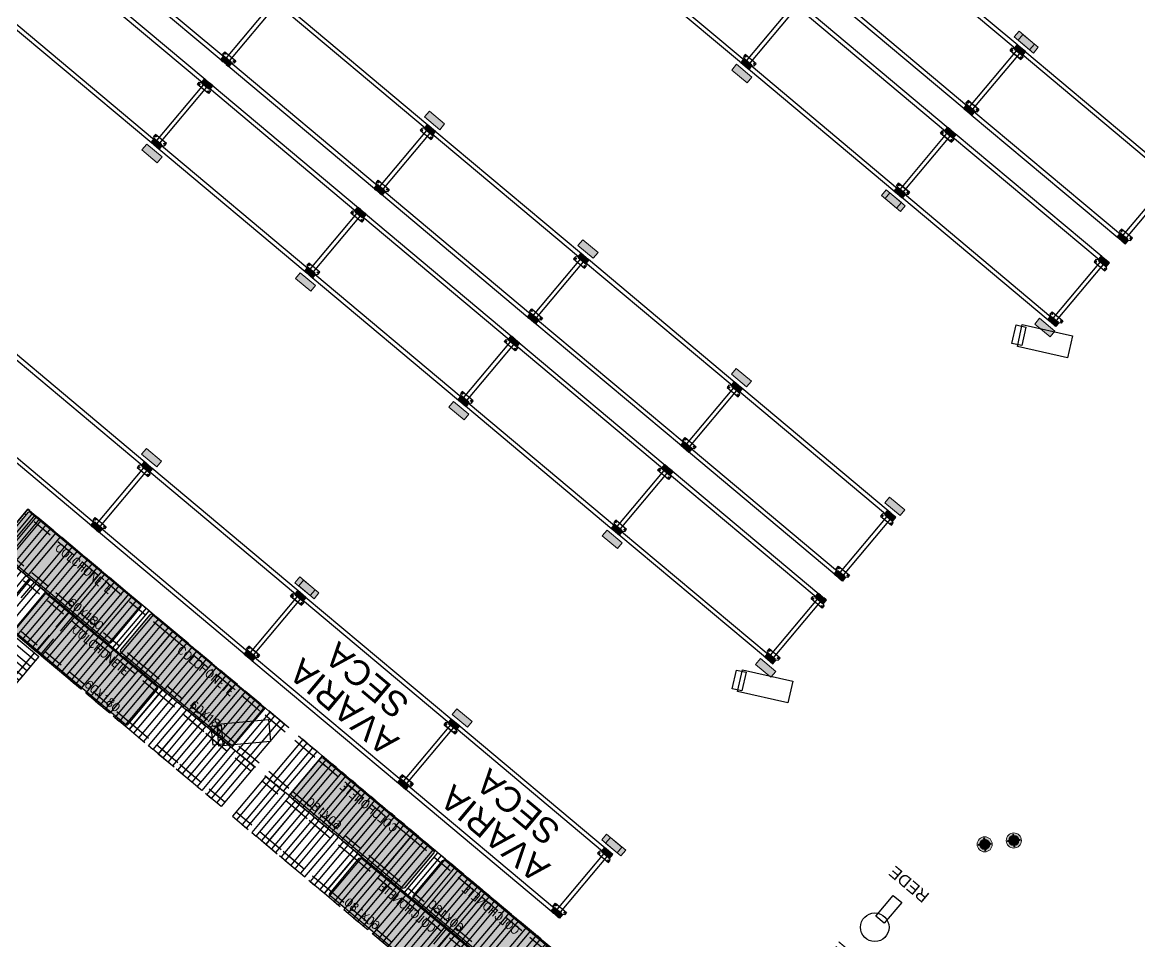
# Model space of a CAD drawing. Header units: metres. Extents: x 822482 to 822767, y 9662202 to 9662512.
# Drawn here: x 822672.26 to 822685.71, y 9662365.31 to 9662376.38 of the extents above; entities that cross this region are included whole.
import ezdxf

# ---------------------------------------------------------------- set-up
doc = ezdxf.new("R2010")
doc.units = ezdxf.units.M
doc.linetypes.add('DASHED2', pattern=[0.375, 0.25, -0.125])
for name, color, linetype in [('A-PISO', 1, 'Continuous'), ('MOB_DESCANSO', 7, 'Continuous'), ('PROJEÇÃO', 1, 'DASHED2'), ('wbc_gond_planta', 7, 'Continuous')]:
    doc.layers.add(name, color=color, linetype=linetype)
for name, color, linetype, lineweight in [('ALVENARIA', 5, 'Continuous', 15), ('ARQ_NE_MOBILIÁRIOS', 251, 'Continuous', 0), ('ARQ_NE_PORTAPALLETS', 251, 'Continuous', 0)]:
    doc.layers.add(name, color=color, linetype=linetype, lineweight=lineweight)
doc.layers.add('ARQ_NE_COTAS', color=7, linetype='Continuous', true_color=0x000000)
doc.styles.add('ROMANS', font='romans', dxfattribs={"height": 0.2})
doc.styles.get("Standard").update_dxf_attribs({"font": 'arial.ttf'})

# ---------------------------------------------------------------- blocks, each defined once
blk = doc.blocks.new('*U398')
at = {"true_color": 0xffffbd}
h = blk.add_hatch(color=51, dxfattribs=at)
h.dxf.hatch_style = 1
h.paths.add_polyline_path([(-0.091, 0, 1), (0.091, 0, 1)])
h.paths.add_polyline_path([(0.061, 0, -1), (-0.061, 0, -1)], flags=16)
h = blk.add_hatch(color=51)
h.dxf.hatch_style = 1
h.paths.add_polyline_path([(-0.061, 0, 1), (0.061, 0, 1)])
at = {"color": 252}
for centre, radius in [((0, 0), 0.091), ((-0.05, 0.05), 0.00639), ((0.05, 0.05), 0.00639), ((-0.05, -0.05), 0.00639), ((0.05, -0.05), 0.00639)]:
    blk.add_circle(centre, radius, dxfattribs=at)
at = {"color": 0}
blk.add_circle((0, 0), 0.061, dxfattribs=at)
blk = doc.blocks.new('protetor')
blk.add_hatch(color=8).paths.add_polyline_path([(-3.5, -5), (-3.5, -14), (20.5, -14), (20.5, -5)])
at = {"color": 8}
blk.add_lwpolyline([(-3.5, -5), (-3.5, -14), (20.5, -14), (20.5, -5)], close=True, dxfattribs=at)
blk = doc.blocks.new('100100T11R230100')
at = {"layer": 'wbc_gond_planta'}
for points in [[(3, -1), (3, 0), (0, 0), (0, -6), (11, -6), (11, 0), (8, 0), (8, -1)], [(244, -1), (244, 0), (241, 0), (241, -6), (252, -6), (252, 0), (249, 0), (249, -1)], [(8, -99), (8, -100), (11, -100), (11, -94), (0, -94), (0, -100), (3, -100), (3, -99)], [(249, -99), (249, -100), (252, -100), (252, -94), (241, -94), (241, -100), (244, -100), (244, -99)]]:
    blk.add_hatch(color=8, dxfattribs=at).paths.add_polyline_path(points)
at = {"layer": 'wbc_gond_planta', "color": 8, "linetype": 'Continuous'}
for p, q in [((-1, 0), (12, 0)), ((-1, -6), (-1, 0)), ((12, 0), (12, -6)), ((240, 0), (253, 0)), ((240, -6), (240, 0)), ((253, 0), (253, -6)), ((-3.1, -7.2), (-1, -6)), ((-3.1, -10.7), (-3.1, -7.2)), ((14.1, -10.7), (-3.1, -10.7)), ((12, -6), (14.1, -7.2)), ((14.1, -7.2), (14.1, -10.7)), ((237.9, -7.2), (240, -6)), ((237.9, -10.7), (237.9, -7.2)), ((255.1, -10.7), (237.9, -10.7)), ((253, -6), (255.1, -7.2)), ((255.1, -7.2), (255.1, -10.7)), ((14.1, -89.3), (-3.1, -89.3)), ((-3.1, -89.3), (-3.1, -92.8)), ((-3.1, -92.8), (-1, -94)), ((-1, -94), (-1, -100)), ((12, -94), (14.1, -92.8)), ((12, -100), (12, -94)), ((14.1, -92.8), (14.1, -89.3)), ((255.1, -89.3), (237.9, -89.3)), ((237.9, -89.3), (237.9, -92.8)), ((237.9, -92.8), (240, -94)), ((240, -94), (240, -100)), ((253, -94), (255.1, -92.8)), ((253, -100), (253, -94)), ((255.1, -92.8), (255.1, -89.3)), ((-1, -100), (12, -100)), ((240, -100), (253, -100))]:
    blk.add_line(p, q, dxfattribs=at)
at = {"layer": 'wbc_gond_planta', "color": 8}
for p, q in [((3, 0), (0, 0)), ((0, 0), (0, -6)), ((3, -1), (3, 0)), ((8, 0), (8, -1)), ((8, 0), (11, 0)), ((11, 0), (241, 0)), ((11, 0), (11, -6)), ((244, 0), (241, 0)), ((241, 0), (241, -6)), ((244, -1), (244, 0)), ((249, 0), (249, -1)), ((249, 0), (252, 0)), ((252, 0), (252, -6)), ((11, -6), (0, -6)), ((8, -1), (3, -1)), ((3, -94), (3, -6)), ((8, -94), (8, -6)), ((11, -5), (241, -5)), ((252, -6), (241, -6)), ((249, -1), (244, -1)), ((244, -94), (244, -6)), ((249, -94), (249, -6)), ((0, -100), (0, -94)), ((11, -94), (0, -94)), ((11, -100), (11, -94)), ((241, -100), (241, -94)), ((252, -94), (241, -94)), ((252, -100), (252, -94)), ((3, -100), (0, -100)), ((8, -99), (3, -99)), ((3, -99), (3, -100)), ((8, -100), (8, -99)), ((8, -100), (11, -100)), ((11, -95), (241, -95)), ((11, -100), (241, -100)), ((244, -100), (241, -100)), ((249, -99), (244, -99)), ((244, -99), (244, -100)), ((249, -100), (249, -99)), ((249, -100), (252, -100))]:
    blk.add_line(p, q, dxfattribs=at)
for points in [[(3, -1), (3, 0), (0, 0), (0, -6), (11, -6), (11, 0), (8, 0), (8, -1)], [(244, -1), (244, 0), (241, 0), (241, -6), (252, -6), (252, 0), (249, 0), (249, -1)], [(8, -99), (8, -100), (11, -100), (11, -94), (0, -94), (0, -100), (3, -100), (3, -99)], [(249, -99), (249, -100), (252, -100), (252, -94), (241, -94), (241, -100), (244, -100), (244, -99)]]:
    blk.add_lwpolyline(points, close=True, dxfattribs=at)
for centre in [(-1.4, -9), (12.4, -9), (239.6, -9), (253.4, -9), (-1.4, -91), (12.4, -91), (239.6, -91), (253.4, -91)]:
    blk.add_circle(centre, 0.7, dxfattribs=at)
blk = doc.blocks.new('meio palete planta')
at = {"layer": 'MOB_DESCANSO'}
for points in [[(64.331, 15.525), (64.966, 15.525), (64.966, 15.595), (64.331, 15.595)], [(64.966, 15.439), (64.331, 15.439), (64.331, 15.369), (64.966, 15.369)], [(64.331, 15.216), (64.966, 15.216), (64.966, 15.286), (64.331, 15.286)], [(64.331, 15.06), (64.966, 15.06), (64.966, 15.13), (64.331, 15.13)], [(64.331, 14.904), (64.966, 14.904), (64.966, 14.974), (64.331, 14.974)], [(64.331, 14.751), (64.966, 14.751), (64.966, 14.821), (64.331, 14.821)], [(64.331, 14.595), (64.966, 14.595), (64.966, 14.665), (64.331, 14.665)]]:
    blk.add_lwpolyline(points, close=True, dxfattribs=at)
at = {"layer": 'PROJEÇÃO'}
for p, q in [((64.331, 14.595), (64.331, 15.595)), ((64.401, 14.595), (64.401, 15.595)), ((64.896, 14.595), (64.896, 15.595)), ((64.966, 14.595), (64.966, 15.595))]:
    blk.add_line(p, q, dxfattribs=at)
blk = doc.blocks.new('COLCHONETE 60 X 180')
h = blk.add_hatch(color=253)
h.dxf.hatch_style = 1
h.paths.add_polyline_path([(54.618, 39.104, 0.414214), (54.638, 39.124), (54.638, 39.684, 0.414214), (54.618, 39.704), (52.858, 39.704, 0.414214), (52.838, 39.684), (52.838, 39.124, 0.414214), (52.858, 39.104)])
h.paths.add_polyline_path([(53.88, 39.114), (54.468, 39.114), (54.468, 39.264), (53.88, 39.264)], flags=24)
h.paths.add_polyline_path([(53.312, 39.526), (54.296, 39.526), (54.296, 39.676), (53.312, 39.676)], flags=24)
at = {"layer": 'MOB_DESCANSO'}
for p, q in [((52.838, 39.684), (52.838, 39.124)), ((54.618, 39.704), (52.858, 39.704)), ((54.638, 39.124), (54.638, 39.684)), ((52.858, 39.104), (54.618, 39.104))]:
    blk.add_line(p, q, dxfattribs=at)
for centre, start, end in [((52.858, 39.684), 90, 180), ((54.618, 39.684), 360, 90), ((52.858, 39.124), 180, 270), ((54.618, 39.124), 270, 0)]:
    blk.add_arc(centre, 0.02, start, end, dxfattribs=at)
at = {"layer": 'MOB_DESCANSO', "char_height": 0.1, "width": 1.3, "attachment_point": 5, "style": 'ROMANS'}
for s, insert in [('COLCHONETE', (53.804, 39.601, 102.928)), ('60X180', (54.174, 39.189, 102.928))]:
    blk.add_mtext(s, dxfattribs=dict(at, insert=insert))
blk = doc.blocks.new('SAOI')
at = {"color": 7, "ltscale": 10}
blk.add_lwpolyline([(339519.367, 9653606.184), (339519.367, 9653606.099), (339518.127, 9653606.099), (339518.127, 9653606.184)], close=True, dxfattribs=at)
at = {"layer": 'A-PISO'}
blk.add_line((339516.423, 9653602.398), (339516.433, 9653602.398), dxfattribs=at)
blk.add_line((339516.423, 9653602.398), (339516.433, 9653602.398), dxfattribs=at)
at = {"layer": 'ALVENARIA', "color": 5, "linetype": 'Continuous', "ltscale": 5}
blk.add_line((339519.367, 9653602.343), (339515.27, 9653602.343), dxfattribs=at)
at = {"layer": 'MOB_DESCANSO'}
for points in [[(339516.728, 9653602.969), (339516.728, 9653603.595), (339516.797, 9653603.595), (339516.797, 9653602.969)], [(339516.882, 9653602.969), (339516.882, 9653603.595), (339516.951, 9653603.595), (339516.951, 9653602.969)], [(339517.033, 9653602.969), (339517.033, 9653603.595), (339517.102, 9653603.595), (339517.102, 9653602.969)], [(339517.187, 9653602.969), (339517.187, 9653603.595), (339517.256, 9653603.595), (339517.256, 9653602.969)], [(339517.34, 9653602.969), (339517.34, 9653603.595), (339517.409, 9653603.595), (339517.409, 9653602.969)], [(339519.336, 9653603.595), (339519.336, 9653602.969), (339517.491, 9653602.969), (339517.491, 9653603.595)], [(339517.576, 9653602.969), (339517.576, 9653603.595), (339517.645, 9653603.595), (339517.645, 9653602.969)], [(339517.727, 9653602.969), (339517.727, 9653603.595), (339517.796, 9653603.595), (339517.796, 9653602.969)], [(339517.88, 9653602.969), (339517.88, 9653603.595), (339517.949, 9653603.595), (339517.949, 9653602.969)], [(339518.034, 9653602.969), (339518.034, 9653603.595), (339518.103, 9653603.595), (339518.103, 9653602.969)], [(339518.188, 9653602.969), (339518.188, 9653603.595), (339518.257, 9653603.595), (339518.257, 9653602.969)], [(339518.339, 9653602.969), (339518.339, 9653603.595), (339518.408, 9653603.595), (339518.408, 9653602.969)], [(339518.492, 9653602.969), (339518.492, 9653603.595), (339518.561, 9653603.595), (339518.561, 9653602.969)], [(339518.646, 9653602.969), (339518.646, 9653603.595), (339518.715, 9653603.595), (339518.715, 9653602.969)], [(339518.8, 9653602.969), (339518.8, 9653603.595), (339518.869, 9653603.595), (339518.869, 9653602.969)], [(339518.951, 9653602.969), (339518.951, 9653603.595), (339519.02, 9653603.595), (339519.02, 9653602.969)], [(339519.105, 9653602.969), (339519.105, 9653603.595), (339519.173, 9653603.595), (339519.173, 9653602.969)], [(339519.229, 9653602.969), (339519.229, 9653603.595), (339519.298, 9653603.595), (339519.298, 9653602.969)], [(339517.088, 9653602.343), (339517.088, 9653602.969), (339517.157, 9653602.969), (339517.157, 9653602.343)], [(339517.242, 9653602.343), (339517.242, 9653602.969), (339517.311, 9653602.969), (339517.311, 9653602.343)], [(339517.393, 9653602.343), (339517.393, 9653602.969), (339517.462, 9653602.969), (339517.462, 9653602.343)], [(339517.512, 9653602.343), (339517.512, 9653602.969), (339517.581, 9653602.969), (339517.581, 9653602.343)], [(339517.663, 9653602.343), (339517.663, 9653602.969), (339517.732, 9653602.969), (339517.732, 9653602.343)], [(339517.782, 9653602.343), (339517.782, 9653602.969), (339517.851, 9653602.969), (339517.851, 9653602.343)], [(339517.936, 9653602.343), (339517.936, 9653602.969), (339518.005, 9653602.969), (339518.005, 9653602.343)], [(339518.086, 9653602.343), (339518.086, 9653602.969), (339518.155, 9653602.969), (339518.155, 9653602.343)], [(339518.206, 9653602.343), (339518.206, 9653602.969), (339518.275, 9653602.969), (339518.275, 9653602.343)], [(339518.356, 9653602.343), (339518.356, 9653602.969), (339518.425, 9653602.969), (339518.425, 9653602.343)], [(339518.516, 9653602.343), (339518.516, 9653602.969), (339518.585, 9653602.969), (339518.585, 9653602.343)], [(339518.667, 9653602.343), (339518.667, 9653602.969), (339518.735, 9653602.969), (339518.735, 9653602.343)], [(339518.854, 9653602.343), (339518.854, 9653602.969), (339518.923, 9653602.969), (339518.923, 9653602.343)], [(339519.008, 9653602.343), (339519.008, 9653602.969), (339519.077, 9653602.969), (339519.077, 9653602.343)], [(339519.159, 9653602.343), (339519.159, 9653602.969), (339519.228, 9653602.969), (339519.228, 9653602.343)], [(339519.184, 9653602.343), (339519.184, 9653602.969), (339519.253, 9653602.969), (339519.253, 9653602.343)], [(339519.294, 9653602.343), (339519.294, 9653602.969), (339519.363, 9653602.969), (339519.363, 9653602.343)]]:
    blk.add_lwpolyline(points, close=True, dxfattribs=at)
at = {"layer": 'PROJEÇÃO'}
for p, q in [((339518.127, 9653602.969), (339518.127, 9653606.184)), ((339518.197, 9653602.969), (339518.197, 9653606.184)), ((339518.747, 9653602.969), (339518.747, 9653606.184)), ((339518.817, 9653602.969), (339518.817, 9653606.184)), ((339516.728, 9653603.595), (339519.367, 9653603.595)), ((339516.728, 9653603.526), (339519.367, 9653603.526)), ((339516.728, 9653603.038), (339519.367, 9653603.038)), ((339515.27, 9653602.969), (339515.743, 9653602.969)), ((339515.27, 9653602.9), (339515.743, 9653602.9)), ((339516.728, 9653602.969), (339519.367, 9653602.969)), ((339517.088, 9653602.969), (339519.367, 9653602.969)), ((339517.088, 9653602.9), (339519.367, 9653602.9)), ((339515.27, 9653602.412), (339515.743, 9653602.412)), ((339517.088, 9653602.412), (339519.367, 9653602.412)), ((339515.27, 9653602.343), (339515.743, 9653602.343)), ((339517.088, 9653602.343), (339519.367, 9653602.343))]:
    blk.add_line(p, q, dxfattribs=at)
for points in [[(339516.728, 9653602.969), (339516.728, 9653603.595), (339519.367, 9653603.595), (339519.367, 9653602.969)], [(339517.088, 9653602.343), (339517.088, 9653602.969), (339519.367, 9653602.969), (339519.367, 9653602.343)]]:
    blk.add_lwpolyline(points, close=True, dxfattribs=at)
at = {"layer": 'PROJEÇÃO', "xscale": -0.9855562598489039, "yscale": 0.9855562598489039, "zscale": 0.9855562598489039}
for p in [(339582.155, 9653590.679), (339582.769, 9653590.679), (339582.155, 9653590.221), (339582.769, 9653590.221), (339582.155, 9653589.236), (339582.769, 9653589.236)]:
    blk.add_blockref('meio palete planta', p, dxfattribs=at)
at = {"layer": 'PROJEÇÃO', "yscale": 0.9855562598489039, "zscale": 0.9855562598489039}
for name, p, xscale, rotation in [('meio palete planta', (339500.9, 9653539.567), -0.9855562598489039, 270), ('meio palete planta', (339501.358, 9653539.567), -0.9855562598489039, 270), ('COLCHONETE 60 X 180', (339570.628, 9653642.113, 101.442), 0.9855562598489039, 180), ('meio palete planta', (339500.955, 9653538.941), -0.9855562598489039, 270), ('COLCHONETE 60 X 180', (339569.499, 9653641.486, 101.442), 0.9855562598489039, 180), ('meio palete planta', (339501.718, 9653538.941), -0.9855562598489039, 270), ('COLCHONETE 60 X 180', (339571.416, 9653641.486, 101.442), 0.9855562598489039, 180)]:
    blk.add_blockref(name, p, dxfattribs=dict(at, xscale=xscale, rotation=rotation))
blk = doc.blocks.new('A$C8f1b9c42')
at = {"layer": 'ARQ_NE_MOBILIÁRIOS', "xscale": -0.9999999999999998, "rotation": 359.9999999999999}
blk.add_blockref('SAOI', (339814.315, -9653807.441), dxfattribs=at)
at = {"layer": 'ARQ_NE_MOBILIÁRIOS'}
blk.add_blockref('SAOI', (-339216.074, -9653807.441), dxfattribs=at)
at = {"layer": 'ARQ_NE_MOBILIÁRIOS', "transparency": 33554687, "xscale": -0.9999999999999998, "rotation": 8.524764652942046e-06}
for p in [(291.877, -209.405), (291.638, -209.665)]:
    blk.add_blockref('*U398', p, dxfattribs=at)
at = {"layer": 'ARQ_NE_PORTAPALLETS', "transparency": 33554687, "xscale": 0.01000000003719728, "yscale": 0.01000000003719728, "zscale": 0.01000000003719728}
for name, p in [('100100T11R230100', (295.237, -205.434)), ('100100T11R230100', (300.057, -205.434)), ('100100T11R230100', (302.467, -205.434)), ('protetor', (295.237, -206.434)), ('protetor', (300.057, -206.434)), ('protetor', (302.467, -206.434)), ('100100T11R230100', (295.237, -210.734)), ('100100T11R230100', (297.647, -210.734)), ('100100T11R230100', (300.057, -210.734)), ('100100T11R230100', (302.467, -210.734)), ('100100T11R230100', (304.877, -210.734)), ('protetor', (295.237, -211.734)), ('protetor', (297.647, -211.734)), ('protetor', (300.057, -211.734)), ('protetor', (302.467, -211.734)), ('100100T11R230100', (297.647, -216.033)), ('protetor', (297.647, -217.033))]:
    blk.add_blockref(name, p, dxfattribs=at)
at = {"layer": 'ARQ_NE_PORTAPALLETS', "transparency": 33554687, "zscale": 0.01000000003719728}
for name, p, xscale, yscale, rotation in [('100100T11R230100', (300.167, -205.434), -0.01000000003719727, 0.01000000003719727, 359.9999999999999), ('protetor', (295.347, -206.434), -0.01000000003719727, 0.01000000003719727, 359.9999999999999), ('protetor', (297.757, -206.434), -0.01000000003719727, 0.01000000003719727, 359.9999999999999), ('protetor', (300.167, -206.434), -0.01000000003719727, 0.01000000003719727, 359.9999999999999), ('protetor', (295.347, -209.434), 0.01000000003719728, 0.01000000003719728, 180.0000000035784), ('protetor', (297.757, -209.434), 0.01000000003719728, 0.01000000003719728, 180.0000000035784), ('protetor', (300.167, -209.434), 0.01000000003719728, 0.01000000003719728, 180.0000000035784), ('protetor', (302.577, -209.434), 0.01000000003719728, 0.01000000003719728, 180.0000000035784), ('protetor', (304.987, -209.434), 0.01000000003719728, 0.01000000003719728, 180.0000000035784), ('100100T11R230100', (297.757, -210.434), 0.01000000003719728, 0.01000000003719728, 180.0000000035784), ('100100T11R230100', (300.167, -210.434), 0.01000000003719728, 0.01000000003719728, 180.0000000035784), ('100100T11R230100', (302.577, -210.434), 0.01000000003719728, 0.01000000003719728, 180.0000000035784), ('100100T11R230100', (304.987, -210.434), 0.01000000003719728, 0.01000000003719728, 180.0000000035784), ('100100T11R230100', (307.397, -210.434), 0.01000000003719728, 0.01000000003719728, 180.0000000035784), ('protetor', (295.237, -214.733), -0.01000000003719728, 0.01000000003719728, 179.9999999999999), ('protetor', (297.757, -214.733), 0.01000000003719728, 0.01000000003719728, 180.0000000035784), ('protetor', (297.647, -214.733), -0.01000000003719728, 0.01000000003719728, 179.9999999999999), ('protetor', (300.167, -214.733), 0.01000000003719728, 0.01000000003719728, 180.0000000035784), ('100100T11R230100', (295.237, -215.733), -0.01000000003719728, 0.01000000003719728, 179.9999999999999), ('100100T11R230100', (300.167, -215.733), 0.01000000003719728, 0.01000000003719728, 180.0000000035784), ('100100T11R230100', (302.577, -215.733), 0.01000000003719728, 0.01000000003719728, 180.0000000035784), ('100100T11R230100', (297.757, -216.033), -0.01000000003719727, 0.01000000003719727, 359.9999999999999), ('protetor', (297.757, -217.033), -0.01000000003719727, 0.01000000003719727, 359.9999999999999)]:
    blk.add_blockref(name, p, dxfattribs=dict(at, xscale=xscale, yscale=yscale, rotation=rotation))
at = {"layer": 'ARQ_NE_MOBILIÁRIOS'}
for s, p in [('AVARIA', (295.708, -205.86)), ('AVARIA', (298.081, -205.86)), ('SECA', (295.899, -206.287)), ('SECA', (298.272, -206.287))]:
    blk.add_text(s, height=0.3, dxfattribs=at).set_placement(p)

msp = doc.modelspace()

# ---------------------------------------------------------------- linework, layer by layer
at = {"layer": 'ARQ_NE_COTAS', "color": 1}
for points in [[(822684.293, 9662372.49), (822684.175, 9662372.516), (822684.226, 9662372.74), (822684.343, 9662372.714)], [(822684.845, 9662372.344), (822684.24, 9662372.481), (822684.299, 9662372.744), (822684.904, 9662372.607)], [(822680.925, 9662368.332), (822680.808, 9662368.359), (822680.859, 9662368.583), (822680.976, 9662368.556)], [(822681.478, 9662368.187), (822680.872, 9662368.324), (822680.932, 9662368.586), (822681.537, 9662368.449)], [(822674.679, 9662367.689), (822674.559, 9662367.678), (822674.538, 9662367.907), (822674.658, 9662367.918)], [(822675.249, 9662367.721), (822674.631, 9662367.665), (822674.607, 9662367.933), (822675.225, 9662367.989)]]:
    msp.add_lwpolyline(points, close=True, dxfattribs=at)
at = {"layer": 'ARQ_NE_COTAS', "color": 4}
msp.add_lwpolyline([(822682.638, 9662365.534), (822682.536, 9662365.62), (822682.746, 9662365.87), (822682.848, 9662365.784)], close=True, dxfattribs=at)
msp.add_circle((822682.524, 9662365.486), 0.172, dxfattribs=at)

# ---------------------------------------------------------------- block references
at = {"ltscale": 10, "rotation": 140.0090103764572}
msp.add_blockref('A$C8f1b9c42', (822772.889, 9662018.47), dxfattribs=at)

# ---------------------------------------------------------------- texts
at = {"layer": 'ARQ_NE_COTAS', "color": 0, "char_height": 0.1421, "attachment_point": 1, "rotation": 140.009}
for insert in [(822683.101, 9662365.771), (822682.418, 9662364.86)]:
    msp.add_mtext_dynamic_manual_height_columns('REDE', width=0.05955, gutter_width=0.711, heights=[0], dxfattribs=dict(at, insert=insert))

doc.saveas('drawing.dxf')
